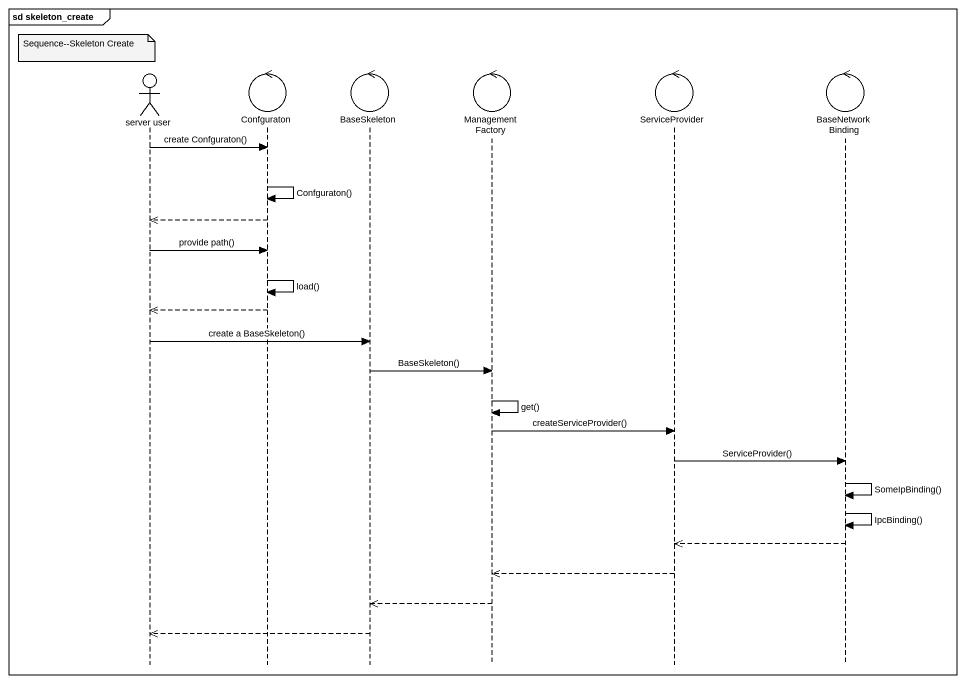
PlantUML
@startuml
mainframe sd skeleton_create
hide footbox
actor "server user" as server_user
control Confguraton
control BaseSkeleton
control ManagementFactory
control ServiceProvider
control BaseNetworkBinding

note over server_user : Sequence--Skeleton Create
server_user -> Confguraton : create Confguraton()
Confguraton -> Confguraton : Confguraton()
Confguraton -->> server_user
server_user -> Confguraton : provide path()
Confguraton -> Confguraton : load()
Confguraton -->> server_user
server_user -> BaseSkeleton : create a BaseSkeleton()
BaseSkeleton -> ManagementFactory : BaseSkeleton()
ManagementFactory -> ManagementFactory : get()
ManagementFactory -> ServiceProvider : createServiceProvider()
ServiceProvider -> BaseNetworkBinding : ServiceProvider()
BaseNetworkBinding -> BaseNetworkBinding : SomeIpBinding()
BaseNetworkBinding -> BaseNetworkBinding : IpcBinding()
BaseNetworkBinding -->> ServiceProvider
ServiceProvider -->> ManagementFactory
ManagementFactory -->> BaseSkeleton
BaseSkeleton -->> server_user
@enduml
